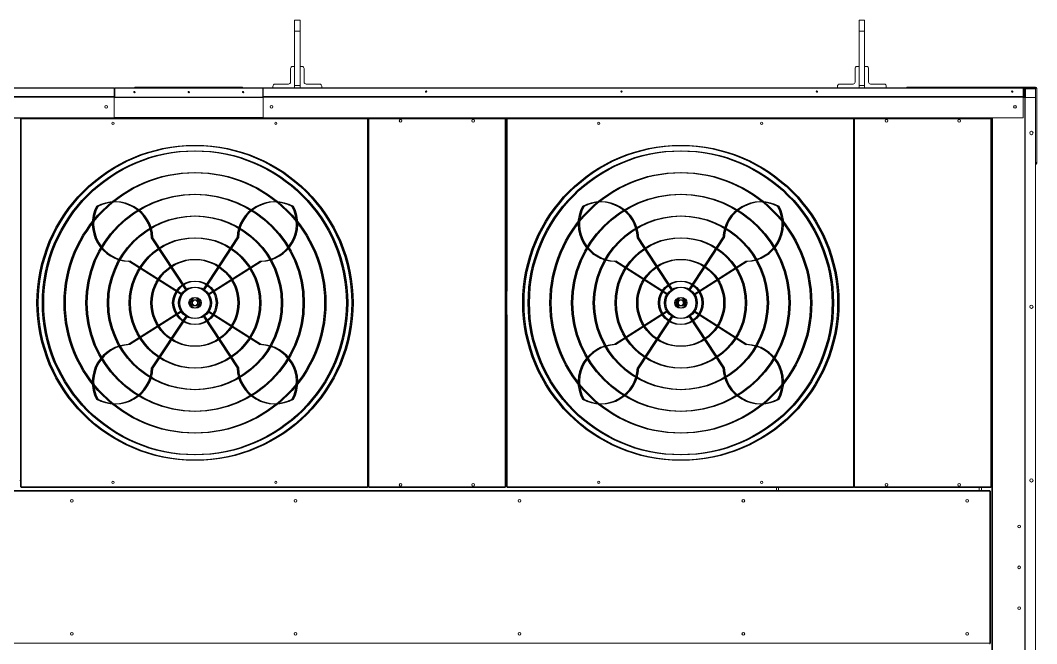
# Model space of a CAD drawing. Header units: inches. Extents: x 1457 to 2093, y 539 to 940.
# Drawn here: x 1884.1 to 1977.7, y 809.5 to 866.9 of the extents above; entities that cross this region are included whole.
import ezdxf

# ---------------------------------------------------------------- set-up
doc = ezdxf.new("R2010")
doc.units = ezdxf.units.IN
doc.header["$MEASUREMENT"] = 0
doc.layers.get('0').update_dxf_attribs({"color": 1})

msp = doc.modelspace()

# ---------------------------------------------------------------- linework, layer by layer
at = {"linetype": 'Continuous', "lineweight": 15}
for p, q in [((1909.37480511, 865.8727933), (1909.37480511, 866.87279497)), ((1909.37480511, 866.87279497), (1909.87480478, 866.87279497)), ((1909.87480478, 865.8727933), (1909.87480478, 866.87279497)), ((1961.37480419, 866.87279497), (1961.87480737, 866.87279497)), ((1961.37480419, 865.8727933), (1961.37480419, 866.87279497)), ((1961.87480737, 865.8727933), (1961.87480737, 866.87279497)), ((1909.37480511, 865.8727933), (1909.87480478, 865.8727933)), ((1909.37480511, 865.8727933), (1909.37480511, 860.87279431)), ((1909.87480478, 865.8727933), (1909.87480478, 860.87279431)), ((1961.37480419, 865.8727933), (1961.87480737, 865.8727933)), ((1961.37480419, 865.8727933), (1961.37480419, 860.87279431)), ((1961.87480737, 865.8727933), (1961.87480737, 860.87279431)), ((1908.99980507, 862.43529488), (1908.99980507, 861.18529161)), ((1909.37480511, 862.62279138), (1909.18730509, 862.62279138)), ((1909.37480511, 860.67059377), (1909.37480511, 862.62279138)), ((1909.87480478, 862.62279138), (1910.0623048, 862.62279138)), ((1909.87480478, 860.67059377), (1909.87480478, 862.62279138)), ((1910.24980482, 862.43529488), (1910.24980482, 861.18529161)), ((1960.9998065, 862.43529488), (1960.9998065, 861.18529161)), ((1961.37480419, 862.62279138), (1961.187303, 862.62279138)), ((1961.37480419, 860.67059377), (1961.37480419, 862.62279138)), ((1961.87480737, 862.62279138), (1962.06230387, 862.62279138)), ((1961.87480737, 860.67059377), (1961.87480737, 862.62279138)), ((1962.24980507, 862.43529488), (1962.24980507, 861.18529161)), ((1892.76450537, 860.67059377), (1822.76450313, 860.67059377)), ((1822.76450313, 860.62179305), (1892.76450537, 860.62179305)), ((1892.76450537, 860.62179305), (1892.76450537, 860.67059377)), ((1892.81210519, 860.62279272), (1892.76450537, 860.62279272)), ((1892.76450537, 860.62179305), (1892.76450537, 859.85809329)), ((1892.81210519, 860.67059377), (1906.43730518, 860.67059377)), ((1892.81210519, 860.62179305), (1892.81210519, 860.67059377)), ((1906.43730518, 860.62179305), (1892.81210519, 860.62179305)), ((1892.81210519, 860.62179305), (1892.81210519, 859.81029224)), ((1894.72940534, 860.72738714), (1894.72994301, 860.67059377)), ((1904.51920512, 860.72739183), (1894.7304053, 860.72739183)), ((1894.7304053, 860.72739183), (1894.7304053, 860.67059377)), ((1904.51920512, 860.67059377), (1904.51920512, 860.72739183)), ((1904.52020509, 860.72738714), (1904.51966741, 860.67059377)), ((1906.43730518, 860.67059377), (1906.43730518, 860.62179305)), ((1906.43730518, 860.62279272), (1906.48510505, 860.62279272)), ((1906.43730518, 859.81029224), (1906.43730518, 860.62179305)), ((1906.48510505, 860.62179305), (1906.48510505, 860.67059377)), ((1906.48510505, 860.67059377), (1976.48510729, 860.67059377)), ((1976.48510729, 860.62179305), (1906.48510505, 860.62179305)), ((1906.48510505, 860.62179305), (1906.48510505, 859.85809329)), ((1907.37480528, 860.81029391), (1907.37480528, 860.67059377)), ((1908.81230505, 860.99779511), (1907.5623053, 860.99779511)), ((1909.87480478, 860.87279431), (1909.37480511, 860.87279431)), ((1910.43730484, 860.99779511), (1911.68730576, 860.99779511)), ((1911.87480578, 860.81029391), (1911.87480578, 860.67059377)), ((1959.37480553, 860.81029391), (1959.37480553, 860.67059377)), ((1960.8123053, 860.99779511), (1959.56230673, 860.99779511)), ((1961.87480737, 860.87279431), (1961.37480419, 860.87279431)), ((1962.43730626, 860.99779511), (1963.68730484, 860.99779511)), ((1963.87480603, 860.81029391), (1963.87480603, 860.67059377)), ((1965.9169034, 860.72739183), (1965.83500568, 860.72739183)), ((1965.83500568, 860.67059377), (1965.83500568, 860.72739183)), ((1965.9169034, 860.67059377), (1965.9169034, 860.72739183)), ((1965.9169034, 860.72739183), (1977.62380475, 860.72739183)), ((1976.48510729, 860.67059377), (1976.48510729, 860.62179305)), ((1976.48510729, 860.62279272), (1976.54910484, 860.62279272)), ((1976.48510729, 859.85809329), (1976.48510729, 860.62179305)), ((1976.54910484, 860.62279272), (1976.54910484, 859.88599483)), ((1976.54910484, 860.62279272), (1976.55010451, 860.62279272)), ((1976.55010451, 860.62279272), (1976.55010451, 859.88599483)), ((1976.62480743, 860.62279272), (1976.55010451, 860.62279272)), ((1976.62480743, 860.62279272), (1976.62480743, 860.55929265)), ((1976.62480743, 860.62279272), (1976.6883075, 860.62279272)), ((1976.62480743, 860.55929265), (1976.62480743, 859.80929257)), ((1976.6883075, 860.55929265), (1976.62480743, 860.55929265)), ((1976.6883075, 860.56029232), (1976.6883075, 860.62279272)), ((1977.62480442, 860.62279272), (1976.6883075, 860.62279272)), ((1977.62480442, 860.56029232), (1976.6883075, 860.56029232)), ((1977.62480442, 860.55929265), (1976.6883075, 860.55929265)), ((1976.6883075, 860.55929265), (1976.6883075, 859.76049186)), ((1977.62380475, 860.62279272), (1977.62380475, 860.72739183)), ((1977.62480442, 860.62279272), (1977.62480442, 860.56029232)), ((1977.72940353, 860.62179305), (1977.62480442, 860.62179305)), ((1977.62480442, 860.56029232), (1977.62480442, 860.55929265)), ((1977.62480442, 860.55929265), (1977.62480442, 859.76049186)), ((1977.72940353, 860.62179305), (1977.72940353, 853.78989224)), ((1822.76450313, 859.85809329), (1892.76450537, 859.85809329)), ((1892.76450537, 859.85709362), (1822.76450313, 859.85709362)), ((1892.76450537, 859.8082929), (1822.76450313, 859.8082929)), ((1892.81210519, 859.88599483), (1892.76450537, 859.88599483)), ((1892.76450537, 859.85809329), (1892.76450537, 859.85709362)), ((1892.76450537, 859.85709362), (1892.76450537, 859.8082929)), ((1892.81210519, 859.81029224), (1892.76450537, 859.81029224)), ((1892.76450537, 859.80929257), (1906.48510505, 859.80929257)), ((1892.76450537, 859.8082929), (1892.76450537, 857.90589568)), ((1892.76450537, 859.76049186), (1906.48510505, 859.76049186)), ((1906.43730518, 859.81029224), (1892.81210519, 859.81029224)), ((1892.81210519, 859.80929257), (1892.81210519, 859.81029224)), ((1906.43730518, 859.88599483), (1906.48510505, 859.88599483)), ((1906.43730518, 859.81029224), (1906.43730518, 859.80929257)), ((1906.43730518, 859.81029224), (1906.48510505, 859.81029224)), ((1906.48510505, 859.85809329), (1906.48510505, 859.85709362)), ((1976.48510729, 859.85809329), (1906.48510505, 859.85809329)), ((1906.48510505, 859.85709362), (1906.48510505, 859.8082929)), ((1906.48510505, 859.85709362), (1976.48510729, 859.85709362)), ((1906.48510505, 859.8082929), (1906.48510505, 857.90589568)), ((1906.48510505, 859.8082929), (1976.48510729, 859.8082929)), ((1976.48510729, 859.88599483), (1976.54910484, 859.88599483)), ((1976.48510729, 859.85709362), (1976.48510729, 859.85809329)), ((1976.48510729, 859.8082929), (1976.48510729, 859.85709362)), ((1976.48510729, 859.81029224), (1976.54910484, 859.81029224)), ((1976.62380307, 859.80929257), (1976.48510729, 859.80929257)), ((1976.48510729, 859.8082929), (1976.48510729, 857.90589568)), ((1976.62380307, 859.76149152), (1976.48510729, 859.76149152)), ((1976.62380307, 859.76049186), (1976.48510729, 859.76049186)), ((1976.54910484, 859.88599483), (1976.54910484, 859.81029224)), ((1976.55010451, 859.88599483), (1976.62480743, 859.88599483)), ((1976.56130737, 859.76149152), (1976.56130737, 859.76049186)), ((1976.56230704, 859.76149152), (1976.56230704, 859.76049186)), ((1976.62480743, 859.80929257), (1976.62380307, 859.80929257)), ((1976.62380307, 859.76149152), (1976.62380307, 859.80929257)), ((1976.62380307, 859.76049186), (1976.62380307, 773.23509482)), ((1976.67260379, 859.76049186), (1976.62380307, 859.76049186)), ((1976.62480743, 859.80929257), (1976.62480743, 859.80928319)), ((1976.67260379, 859.76049186), (1976.67260379, 773.23509482)), ((1976.67360346, 859.76049186), (1976.67260379, 859.76049186)), ((1976.67360346, 773.23509482), (1976.67360346, 859.76049186)), ((1977.62480442, 859.76049186), (1976.67360346, 859.76049186)), ((1977.62480442, 773.23509482), (1977.62480442, 859.76049186)), ((1892.76450537, 857.90589568), (1822.76450313, 857.90589568)), ((1889.63950542, 857.85709496), (1825.88950426, 857.85709496)), ((1884.19015546, 857.8560953), (1884.01535545, 857.8560953)), ((1884.14135474, 823.90289313), (1884.14135474, 857.80729458)), ((1884.14135474, 857.80729458), (1884.18915579, 857.80729458)), ((1884.19015546, 857.80729458), (1884.18915462, 857.80729458)), ((1884.18915579, 823.90289313), (1884.18915579, 857.80729458)), ((1884.19015546, 857.85709496), (1884.19015546, 857.80929392)), ((1916.09255481, 857.80929392), (1884.19015546, 857.80929392)), ((1884.19015546, 857.80929392), (1884.19015546, 857.80829425)), ((1884.19015546, 857.80829425), (1916.09255481, 857.80829425)), ((1884.19015546, 857.80829425), (1884.19015546, 857.80729458)), ((1884.19015546, 841.93714255), (1884.19015546, 857.80729458)), ((1892.76450537, 857.90489132), (1889.63950542, 857.90489132)), ((1889.63950542, 857.90489132), (1889.63950542, 857.85709496)), ((1889.63950542, 857.87079465), (1889.87460526, 857.87079465)), ((1909.61010501, 857.85709496), (1889.63950542, 857.85709496)), ((1889.87460526, 857.87179431), (1889.87460526, 857.90489132)), ((1889.87460526, 857.87179431), (1909.37480511, 857.87179431)), ((1889.87460526, 857.87079465), (1889.87460526, 857.87179431)), ((1889.87460526, 857.87079465), (1909.37480511, 857.87079465)), ((1892.76450537, 857.92059503), (1906.48510505, 857.92059503)), ((1892.76450537, 857.90589568), (1892.76450537, 857.90489132)), ((1906.48510505, 857.90589568), (1906.48510505, 857.90489132)), ((1906.48510505, 857.90589568), (1976.48510729, 857.90589568)), ((1906.48510505, 857.90489132), (1909.61010501, 857.90489132)), ((1909.37480511, 857.90489132), (1909.37480511, 857.87179431)), ((1909.37480511, 857.87179431), (1909.37480511, 857.87079465)), ((1909.61010501, 857.87079465), (1909.37480511, 857.87079465)), ((1909.61010501, 857.90489132), (1909.61010501, 857.85709496)), ((1909.61010501, 857.85709496), (1973.36010616, 857.85709496)), ((1916.09255481, 857.85709496), (1916.09255481, 857.80929392)), ((1916.09255481, 857.8560953), (1916.2048556, 857.8560953)), ((1916.09255481, 857.80829425), (1916.09255481, 857.80929392)), ((1916.09255481, 857.80829425), (1916.09255481, 857.80729458)), ((1916.09255481, 823.90289313), (1916.09255481, 857.80729458)), ((1916.09355566, 857.80729458), (1916.09255481, 857.80729458)), ((1916.09355566, 823.90289313), (1916.09355566, 857.80729458)), ((1916.09355566, 857.80729458), (1916.14135553, 857.80729458)), ((1916.14135553, 823.90289313), (1916.14135553, 857.80729458)), ((1916.14135553, 857.7935949), (1916.2048556, 857.7935949)), ((1916.2048556, 857.7935949), (1916.2048556, 857.85709496)), ((1916.2048556, 857.7935949), (1928.76535412, 857.7935949)), ((1916.2048556, 823.91859332), (1916.2048556, 857.7935949)), ((1928.76535412, 857.85709496), (1928.76535412, 857.7935949)), ((1928.76535412, 857.8560953), (1928.9401553, 857.8560953)), ((1928.76535412, 823.91859332), (1928.76535412, 857.7935949)), ((1928.76535412, 857.7935949), (1928.82885419, 857.7935949)), ((1928.82885419, 823.91859332), (1928.82885419, 857.7935949)), ((1928.89135459, 823.90289313), (1928.89135459, 857.80729458)), ((1928.89135459, 857.80729458), (1928.93915564, 857.80729458)), ((1928.93915564, 823.90289313), (1928.93915564, 857.80729458)), ((1928.9401553, 857.80729458), (1928.93915564, 857.80729458)), ((1928.9401553, 857.85709496), (1928.9401553, 857.80929392)), ((1960.84255349, 857.80929392), (1928.9401553, 857.80929392)), ((1928.9401553, 857.80929392), (1928.9401553, 857.80829425)), ((1928.9401553, 857.80829425), (1960.84255349, 857.80829425)), ((1928.9401553, 857.80829425), (1928.9401553, 857.80729458)), ((1928.9401553, 841.93714255), (1928.9401553, 857.80729458)), ((1960.84255349, 857.85709496), (1960.84255349, 857.80929392)), ((1960.84255349, 857.8560953), (1960.95485427, 857.8560953)), ((1960.84255349, 857.80829425), (1960.84255349, 857.80929392)), ((1960.84255349, 857.80829425), (1960.84255349, 857.80729458)), ((1960.84255349, 823.90289313), (1960.84255349, 857.80729458)), ((1960.84355315, 857.80729458), (1960.84255349, 857.80729458)), ((1960.84355315, 823.90289313), (1960.84355315, 857.80729458)), ((1960.84355315, 857.80729458), (1960.8913542, 857.80729458)), ((1960.8913542, 823.90289313), (1960.8913542, 857.80729458)), ((1960.8913542, 857.7935949), (1960.95485427, 857.7935949)), ((1960.95485427, 857.7935949), (1960.95485427, 857.85709496)), ((1960.95485427, 857.7935949), (1973.51535514, 857.7935949)), ((1960.95485427, 823.91859332), (1960.95485427, 857.7935949)), ((1973.36010616, 857.85709496), (1973.36010616, 857.90489132)), ((1973.36010616, 857.90489132), (1976.48510729, 857.90489132)), ((1973.36010616, 857.85709496), (1973.51535514, 857.85709496)), ((1973.51535514, 857.85709496), (1973.51535514, 857.7935949)), ((1973.51535514, 823.91859332), (1973.51535514, 857.7935949)), ((1973.51535514, 857.7935949), (1973.57885521, 857.7935949)), ((1973.57885521, 823.91859332), (1973.57885521, 857.7935949)), ((1973.60910339, 857.90489132), (1973.60910339, 856.73109282)), ((1973.61010306, 857.90489132), (1973.61010306, 775.09069536)), ((1973.65890378, 857.90489132), (1973.65890378, 775.09069536)), ((1976.48510729, 857.90489132), (1976.48510729, 857.90589568)), ((1973.57985488, 856.73109282), (1973.57885521, 856.73109282)), ((1973.57985488, 824.98109304), (1973.57985488, 856.73109282)), ((1973.61010306, 856.73109282), (1973.57985488, 856.73109282)), ((1977.62480442, 853.78989224), (1977.72940353, 853.78989224)), ((1977.62480442, 853.70799217), (1977.72940353, 853.70799217)), ((1977.72940353, 853.70799217), (1977.72940353, 853.78989224)), ((1884.19015546, 823.90289313), (1884.19015546, 839.74413749)), ((1928.9401553, 823.90289313), (1928.9401553, 839.74413749)), ((1973.57885521, 824.98109304), (1973.57985488, 824.98109304)), ((1973.57985488, 824.98109304), (1973.61010306, 824.98109304)), ((1973.60910339, 824.98109304), (1973.60910339, 808.01449363)), ((1884.07885552, 824.49779324), (1884.14135474, 824.49779324)), ((1884.14135474, 823.90289313), (1884.18915579, 823.90289313)), ((1884.18915579, 823.90289313), (1884.19015546, 823.90289313)), ((1884.19015546, 823.90189346), (1884.19015546, 823.90289313)), ((1916.09255481, 823.90189346), (1884.19015546, 823.90189346)), ((1884.19015546, 823.90189346), (1884.19015546, 823.9008932)), ((1884.19015546, 823.85309333), (1884.19015546, 823.9008932)), ((1916.09255481, 823.9008932), (1884.19015546, 823.9008932)), ((1916.09255481, 823.85309333), (1884.19015546, 823.85309333)), ((1916.09255481, 823.90289313), (1916.09355566, 823.90289313)), ((1916.09255481, 823.90189346), (1916.09255481, 823.90289313)), ((1916.09255481, 823.9008932), (1916.09255481, 823.90189346)), ((1916.09255481, 823.85309333), (1916.09255481, 823.9008932)), ((1916.09355566, 823.90289313), (1916.14135553, 823.90289313)), ((1916.14135553, 823.91859332), (1916.2048556, 823.91859332)), ((1916.2048556, 823.91859332), (1928.76535412, 823.91859332)), ((1916.2048556, 823.85509325), (1916.2048556, 823.91859332)), ((1928.76535412, 823.85509325), (1916.2048556, 823.85509325)), ((1928.76535412, 823.91859332), (1928.82885419, 823.91859332)), ((1928.76535412, 823.91859332), (1928.76535412, 823.85509325)), ((1928.82885419, 824.49779324), (1928.89135459, 824.49779324)), ((1928.89135459, 823.90289313), (1928.93915564, 823.90289313)), ((1928.93915564, 823.90289313), (1928.9401553, 823.90289313)), ((1928.9401553, 823.90189346), (1928.9401553, 823.90289313)), ((1928.9401553, 823.90189346), (1928.9401553, 823.9008932)), ((1960.84255349, 823.90189346), (1928.9401553, 823.90189346)), ((1928.9401553, 823.85309333), (1928.9401553, 823.9008932)), ((1960.84255349, 823.9008932), (1928.9401553, 823.9008932)), ((1960.84255349, 823.85309333), (1928.9401553, 823.85309333)), ((1953.75080693, 823.56029314), (1953.75080693, 823.85309333)), ((1953.93630409, 823.85309333), (1953.93630409, 823.56029314)), ((1960.84255349, 823.90289313), (1960.84355315, 823.90289313)), ((1960.84255349, 823.90189346), (1960.84255349, 823.90289313)), ((1960.84255349, 823.9008932), (1960.84255349, 823.90189346)), ((1960.84255349, 823.85309333), (1960.84255349, 823.9008932)), ((1960.84355315, 823.90289313), (1960.8913542, 823.90289313)), ((1960.8913542, 823.91859332), (1960.95485427, 823.91859332)), ((1960.95485427, 823.91859332), (1973.51535514, 823.91859332)), ((1960.95485427, 823.85509325), (1960.95485427, 823.91859332)), ((1973.51535514, 823.85509325), (1960.95485427, 823.85509325)), ((1972.43733239, 823.85509325), (1972.43733239, 823.56029314)), ((1972.65790713, 823.85509325), (1972.65790713, 823.56029314)), ((1973.51535514, 823.91859332), (1973.57885521, 823.91859332)), ((1973.51535514, 823.91859332), (1973.51535514, 823.85509325)), ((1845.48410414, 823.56029314), (1973.42160689, 823.56029314)), ((1845.48410414, 823.49679307), (1973.42160689, 823.49679307)), ((1973.42160689, 823.49679307), (1973.42160689, 823.56029314)), ((1973.42160689, 823.49679307), (1973.42160689, 809.4987936)), ((1973.48510696, 823.49679307), (1973.42160689, 823.49679307)), ((1973.48510696, 823.49679307), (1973.48510696, 809.4987936)), ((1845.48410414, 809.4987936), (1973.42160689, 809.4987936)), ((1973.42160689, 809.4987936), (1973.48510696, 809.4987936)), ((1973.42160689, 809.43529354), (1973.42160689, 809.4987936))]:
    msp.add_line(p, q, dxfattribs=at)
for p, q in [((1899.34484367, 842.06709076), (1896.20691172, 846.85054071)), ((1899.34484367, 842.06709076), (1896.20691172, 846.85054071)), ((1899.34484367, 842.06709076), (1896.20691172, 846.85054071)), ((1899.34484367, 842.06709076), (1896.20691172, 846.85054071)), ((1899.46784526, 842.06709076), (1896.32991331, 846.85054071)), ((1899.46784526, 842.06709076), (1896.32991331, 846.85054071)), ((1899.46784526, 842.06709076), (1896.32991331, 846.85054071)), ((1899.46784526, 842.06709076), (1896.32991331, 846.85054071)), ((1900.93694449, 842.06709076), (1904.07487644, 846.85054071)), ((1900.93694449, 842.06709076), (1904.07487644, 846.85054071)), ((1901.05994608, 842.06709076), (1904.19787803, 846.85054071)), ((1901.05994608, 842.06709076), (1904.19787803, 846.85054071)), ((1944.09484293, 842.06709076), (1940.95691097, 846.85054071)), ((1944.09484293, 842.06709076), (1940.95691097, 846.85054071)), ((1944.09484293, 842.06709076), (1940.95691097, 846.85054071)), ((1944.09484293, 842.06709076), (1940.95691097, 846.85054071)), ((1944.21784452, 842.06709076), (1941.07991256, 846.85054071)), ((1944.21784452, 842.06709076), (1941.07991256, 846.85054071)), ((1944.21784452, 842.06709076), (1941.07991256, 846.85054071)), ((1944.21784452, 842.06709076), (1941.07991256, 846.85054071)), ((1945.68694375, 842.06709076), (1948.8248757, 846.85054071)), ((1945.68694375, 842.06709076), (1948.8248757, 846.85054071)), ((1945.80994534, 842.06709076), (1948.94787729, 846.85054071)), ((1945.80994534, 842.06709076), (1948.94787729, 846.85054071)), ((1898.91580253, 841.63168172), (1894.08664361, 844.69880325)), ((1898.91580253, 841.63168172), (1894.08664361, 844.69880325)), ((1898.91580253, 841.63168172), (1894.08664361, 844.69880325)), ((1898.91580253, 841.63168172), (1894.08664361, 844.69880325)), ((1899.03880412, 841.63168172), (1894.20964519, 844.69880325)), ((1899.03880412, 841.63168172), (1894.20964519, 844.69880325)), ((1899.03880412, 841.63168172), (1894.20964519, 844.69880325)), ((1899.03880412, 841.63168172), (1894.20964519, 844.69880325)), ((1901.36598563, 841.63168172), (1906.19514456, 844.69880325)), ((1901.36598563, 841.63168172), (1906.19514456, 844.69880325)), ((1901.48898722, 841.63168172), (1906.31814614, 844.69880325)), ((1901.48898722, 841.63168172), (1906.31814614, 844.69880325)), ((1943.66580178, 841.63168172), (1938.83664286, 844.69880325)), ((1943.66580178, 841.63168172), (1938.83664286, 844.69880325)), ((1943.66580178, 841.63168172), (1938.83664286, 844.69880325)), ((1943.66580178, 841.63168172), (1938.83664286, 844.69880325)), ((1943.78880337, 841.63168172), (1938.95964445, 844.69880325)), ((1943.78880337, 841.63168172), (1938.95964445, 844.69880325)), ((1943.78880337, 841.63168172), (1938.95964445, 844.69880325)), ((1943.78880337, 841.63168172), (1938.95964445, 844.69880325)), ((1946.11598489, 841.63168172), (1950.94514381, 844.69880325)), ((1946.11598489, 841.63168172), (1950.94514381, 844.69880325)), ((1946.23898648, 841.63168172), (1951.0681454, 844.69880325)), ((1946.23898648, 841.63168172), (1951.0681454, 844.69880325)), ((1898.91580253, 840.07650811), (1894.08664361, 837.00938659)), ((1898.91580253, 840.07650811), (1894.08664361, 837.00938659)), ((1898.91580253, 840.07650811), (1894.08664361, 837.00938659)), ((1898.91580253, 840.07650811), (1894.08664361, 837.00938659)), ((1899.03880412, 840.07650811), (1894.20964519, 837.00938659)), ((1899.03880412, 840.07650811), (1894.20964519, 837.00938659)), ((1899.03880412, 840.07650811), (1894.20964519, 837.00938659)), ((1899.03880412, 840.07650811), (1894.20964519, 837.00938659)), ((1901.36598563, 840.07650811), (1906.19514456, 837.00938659)), ((1901.36598563, 840.07650811), (1906.19514456, 837.00938659)), ((1901.48898722, 840.07650811), (1906.31814614, 837.00938659)), ((1901.48898722, 840.07650811), (1906.31814614, 837.00938659)), ((1943.66580178, 840.07650811), (1938.83664286, 837.00938659)), ((1943.66580178, 840.07650811), (1938.83664286, 837.00938659)), ((1943.66580178, 840.07650811), (1938.83664286, 837.00938659)), ((1943.66580178, 840.07650811), (1938.83664286, 837.00938659)), ((1943.78880337, 840.07650811), (1938.95964445, 837.00938659)), ((1943.78880337, 840.07650811), (1938.95964445, 837.00938659)), ((1943.78880337, 840.07650811), (1938.95964445, 837.00938659)), ((1943.78880337, 840.07650811), (1938.95964445, 837.00938659)), ((1946.11598489, 840.07650811), (1950.94514381, 837.00938659)), ((1946.11598489, 840.07650811), (1950.94514381, 837.00938659)), ((1946.23898648, 840.07650811), (1951.0681454, 837.00938659)), ((1946.23898648, 840.07650811), (1951.0681454, 837.00938659)), ((1899.34484367, 839.64109907), (1896.20691172, 834.85764913)), ((1899.34484367, 839.64109907), (1896.20691172, 834.85764913)), ((1899.34484367, 839.64109907), (1896.20691172, 834.85764913)), ((1899.34484367, 839.64109907), (1896.20691172, 834.85764913)), ((1899.46784526, 839.64109907), (1896.32991331, 834.85764913)), ((1899.46784526, 839.64109907), (1896.32991331, 834.85764913)), ((1899.46784526, 839.64109907), (1896.32991331, 834.85764913)), ((1899.46784526, 839.64109907), (1896.32991331, 834.85764913)), ((1900.93694449, 839.64109907), (1904.07487644, 834.85764913)), ((1900.93694449, 839.64109907), (1904.07487644, 834.85764913)), ((1901.05994608, 839.64109907), (1904.19787803, 834.85764913)), ((1901.05994608, 839.64109907), (1904.19787803, 834.85764913)), ((1944.09484293, 839.64109907), (1940.95691097, 834.85764913)), ((1944.09484293, 839.64109907), (1940.95691097, 834.85764913)), ((1944.09484293, 839.64109907), (1940.95691097, 834.85764913)), ((1944.09484293, 839.64109907), (1940.95691097, 834.85764913)), ((1944.21784452, 839.64109907), (1941.07991256, 834.85764913)), ((1944.21784452, 839.64109907), (1941.07991256, 834.85764913)), ((1944.21784452, 839.64109907), (1941.07991256, 834.85764913)), ((1944.21784452, 839.64109907), (1941.07991256, 834.85764913)), ((1945.68694375, 839.64109907), (1948.8248757, 834.85764913)), ((1945.68694375, 839.64109907), (1948.8248757, 834.85764913)), ((1945.80994534, 839.64109907), (1948.94787729, 834.85764913)), ((1945.80994534, 839.64109907), (1948.94787729, 834.85764913))]:
    msp.add_line(p, q)
for centre, radius in [((1921.48510521, 860.30929334), 0.0625), ((1939.48510521, 860.30929334), 0.0625), ((1957.48510521, 860.30929334), 0.0625), ((1975.48510521, 860.30929334), 0.0625), ((1894.62470521, 860.26149334), 0.0625), ((1899.62470521, 860.26149334), 0.0625), ((1904.62470521, 860.26149334), 0.0625), ((1892.01450521, 858.90399006), 0.125), ((1907.23510521, 858.90399006), 0.125), ((1975.73510521, 858.90399006), 0.125), ((1919.14135521, 857.60709334), 0.125), ((1925.82885521, 857.60709334), 0.125), ((1963.89135521, 857.60709334), 0.125), ((1970.57885521, 857.60709334), 0.125), ((1892.64135521, 857.38734432), 0.0995), ((1907.64135521, 857.38734432), 0.0995), ((1937.39135521, 857.38734432), 0.0995), ((1952.39135521, 857.38734432), 0.0995), ((1977.24980521, 856.49779334), 0.15625), ((1977.24980521, 840.49779334), 0.15625), ((1892.64135521, 824.32284236), 0.0995), ((1907.64135521, 824.32284236), 0.0995), ((1919.14135521, 824.10509334), 0.125), ((1925.82885521, 824.10509334), 0.125), ((1937.39135521, 824.32284236), 0.0995), ((1952.39135521, 824.32284236), 0.0995), ((1963.89135521, 824.10509334), 0.125), ((1970.57885521, 824.10509334), 0.125), ((1977.24980521, 824.49779334), 0.15625), ((1888.8470093, 822.62280592), 0.125), ((1909.46696763, 822.62280592), 0.125), ((1930.08692596, 822.62280592), 0.125), ((1950.7068843, 822.62280592), 0.125), ((1971.32684263, 822.62280592), 0.125), ((1976.11012693, 820.24779334), 0.125), ((1976.11012693, 816.49779334), 0.125), ((1976.11012693, 812.74779334), 0.125), ((1888.8470093, 810.37278075), 0.125), ((1909.46696763, 810.37278075), 0.125), ((1930.08692596, 810.37278075), 0.125), ((1950.7068843, 810.37278075), 0.125), ((1971.32684263, 810.37278075), 0.125)]:
    msp.add_circle(centre, radius, dxfattribs=at)
for centre, radius in [((1900.14136452, 840.85509488), 14.5), ((1900.14136452, 840.85509488), 14.5), ((1900.26436611, 840.85509488), 14.5), ((1900.26436611, 840.85509488), 14.5), ((1900.14136452, 840.85509488), 14), ((1900.14136452, 840.85509488), 14), ((1900.26436611, 840.85509488), 14), ((1900.26436611, 840.85509488), 14), ((1944.89136378, 840.85509488), 14.5), ((1944.89136378, 840.85509488), 14.5), ((1945.01436537, 840.85509488), 14.5), ((1945.01436537, 840.85509488), 14.5), ((1944.89136378, 840.85509488), 14), ((1944.89136378, 840.85509488), 14), ((1945.01436537, 840.85509488), 14), ((1945.01436537, 840.85509488), 14), ((1900.14136452, 840.85409492), 12), ((1900.14136452, 840.85409492), 12), ((1900.26436611, 840.85409492), 12), ((1900.26436611, 840.85409492), 12), ((1944.89136378, 840.85409492), 12), ((1944.89136378, 840.85409492), 12), ((1945.01436537, 840.85409492), 12), ((1945.01436537, 840.85409492), 12), ((1900.14089408, 840.85459488), 10), ((1900.14089408, 840.85459488), 10), ((1900.26389567, 840.85459488), 10), ((1900.26389567, 840.85459488), 10), ((1944.89089334, 840.85459488), 10), ((1944.89089334, 840.85459488), 10), ((1945.01389493, 840.85459488), 10), ((1945.01389493, 840.85459488), 10), ((1900.14136452, 840.85509488), 8), ((1900.14136452, 840.85509488), 8), ((1900.26436611, 840.85509488), 8), ((1900.26436611, 840.85509488), 8), ((1944.89136378, 840.85509488), 8), ((1944.89136378, 840.85509488), 8), ((1945.01436537, 840.85509488), 8), ((1945.01436537, 840.85509488), 8), ((1900.14136452, 840.85409492), 6), ((1900.14136452, 840.85409492), 6), ((1900.26436611, 840.85409492), 6), ((1900.26436611, 840.85409492), 6), ((1944.89136378, 840.85409492), 6), ((1944.89136378, 840.85409492), 6), ((1945.01436537, 840.85409492), 6), ((1945.01436537, 840.85409492), 6), ((1900.14136452, 840.85409492), 4), ((1900.14136452, 840.85409492), 4), ((1900.14136452, 840.85409492), 4), ((1900.14136452, 840.85409492), 4), ((1900.26436611, 840.85409492), 4), ((1900.26436611, 840.85409492), 4), ((1900.26436611, 840.85409492), 4), ((1900.26436611, 840.85409492), 4), ((1944.89136378, 840.85409492), 4), ((1944.89136378, 840.85409492), 4), ((1944.89136378, 840.85409492), 4), ((1944.89136378, 840.85409492), 4), ((1945.01436537, 840.85409492), 4), ((1945.01436537, 840.85409492), 4), ((1945.01436537, 840.85409492), 4), ((1945.01436537, 840.85409492), 4), ((1900.14089408, 840.85459488), 2), ((1900.14089408, 840.85459488), 2), ((1900.14089408, 840.85359495), 2), ((1900.14089408, 840.85359495), 2), ((1900.14136452, 840.85409492), 2), ((1900.14136452, 840.85409492), 2), ((1900.14136452, 840.85409492), 2), ((1900.14136452, 840.85409492), 2), ((1900.26389567, 840.85459488), 2), ((1900.26389567, 840.85459488), 2), ((1900.26389567, 840.85359495), 2), ((1900.26389567, 840.85359495), 2), ((1900.26436611, 840.85409492), 2), ((1900.26436611, 840.85409492), 2), ((1900.26436611, 840.85409492), 2), ((1900.26436611, 840.85409492), 2), ((1944.89089334, 840.85459488), 2), ((1944.89089334, 840.85459488), 2), ((1944.89089334, 840.85359495), 2), ((1944.89089334, 840.85359495), 2), ((1944.89136378, 840.85409492), 2), ((1944.89136378, 840.85409492), 2), ((1944.89136378, 840.85409492), 2), ((1944.89136378, 840.85409492), 2), ((1945.01389493, 840.85459488), 2), ((1945.01389493, 840.85459488), 2), ((1945.01389493, 840.85359495), 2), ((1945.01389493, 840.85359495), 2), ((1945.01436537, 840.85409492), 2), ((1945.01436537, 840.85409492), 2), ((1945.01436537, 840.85409492), 2), ((1945.01436537, 840.85409492), 2), ((1900.14089408, 840.85459488), 1.45129885), ((1900.14089408, 840.85459488), 1.45129885), ((1900.14089408, 840.85459488), 1.45129885), ((1900.14089408, 840.85459488), 1.45129885), ((1900.14089408, 840.85359495), 1.45129885), ((1900.14089408, 840.85359495), 1.45129885), ((1900.14089408, 840.85359495), 1.45129885), ((1900.14089408, 840.85359495), 1.45129885), ((1900.26389567, 840.85459488), 1.45129885), ((1900.26389567, 840.85459488), 1.45129885), ((1900.26389567, 840.85459488), 1.45129885), ((1900.26389567, 840.85459488), 1.45129885), ((1900.26389567, 840.85359495), 1.45129885), ((1900.26389567, 840.85359495), 1.45129885), ((1900.26389567, 840.85359495), 1.45129885), ((1900.26389567, 840.85359495), 1.45129885), ((1944.89089334, 840.85459488), 1.45129885), ((1944.89089334, 840.85459488), 1.45129885), ((1944.89089334, 840.85459488), 1.45129885), ((1944.89089334, 840.85459488), 1.45129885), ((1944.89089334, 840.85359495), 1.45129885), ((1944.89089334, 840.85359495), 1.45129885), ((1944.89089334, 840.85359495), 1.45129885), ((1944.89089334, 840.85359495), 1.45129885), ((1945.01389493, 840.85459488), 1.45129885), ((1945.01389493, 840.85459488), 1.45129885), ((1945.01389493, 840.85459488), 1.45129885), ((1945.01389493, 840.85459488), 1.45129885), ((1945.01389493, 840.85359495), 1.45129885), ((1945.01389493, 840.85359495), 1.45129885), ((1945.01389493, 840.85359495), 1.45129885), ((1945.01389493, 840.85359495), 1.45129885), ((1900.14136452, 840.85409492), 0.5), ((1900.14136452, 840.85409492), 0.5), ((1900.14136452, 840.85409492), 0.5), ((1900.14136452, 840.85409492), 0.5), ((1900.26436611, 840.85409492), 0.5), ((1900.26436611, 840.85409492), 0.5), ((1900.26436611, 840.85409492), 0.5), ((1900.26436611, 840.85409492), 0.5), ((1900.14089408, 840.85459488), 0.28645249), ((1900.14089408, 840.85459488), 0.28645249), ((1900.14089408, 840.85359495), 0.28645249), ((1900.14089408, 840.85359495), 0.28645249), ((1900.26389567, 840.85459488), 0.28645249), ((1900.26389567, 840.85459488), 0.28645249), ((1900.26389567, 840.85359495), 0.28645249), ((1900.26389567, 840.85359495), 0.28645249), ((1900.14136452, 840.85409492), 0), ((1900.14136452, 840.85409492), 0), ((1900.14136452, 840.85409492), 0), ((1900.14136452, 840.85409492), 0), ((1900.26436611, 840.85409492), 0), ((1900.26436611, 840.85409492), 0), ((1900.26436611, 840.85409492), 0), ((1900.26436611, 840.85409492), 0), ((1944.89136378, 840.85409492), 0.5), ((1944.89136378, 840.85409492), 0.5), ((1944.89136378, 840.85409492), 0.5), ((1944.89136378, 840.85409492), 0.5), ((1945.01436537, 840.85409492), 0.5), ((1945.01436537, 840.85409492), 0.5), ((1945.01436537, 840.85409492), 0.5), ((1945.01436537, 840.85409492), 0.5), ((1944.89089334, 840.85459488), 0.28645249), ((1944.89089334, 840.85459488), 0.28645249), ((1944.89089334, 840.85359495), 0.28645249), ((1944.89089334, 840.85359495), 0.28645249), ((1945.01389493, 840.85459488), 0.28645249), ((1945.01389493, 840.85459488), 0.28645249), ((1945.01389493, 840.85359495), 0.28645249), ((1945.01389493, 840.85359495), 0.28645249), ((1944.89136378, 840.85409492), 0), ((1944.89136378, 840.85409492), 0), ((1944.89136378, 840.85409492), 0), ((1944.89136378, 840.85409492), 0), ((1945.01436537, 840.85409492), 0), ((1945.01436537, 840.85409492), 0), ((1945.01436537, 840.85409492), 0), ((1945.01436537, 840.85409492), 0)]:
    msp.add_circle(centre, radius)
for centre, radius, start, end in [((1909.18730521, 862.43529334), 0.1875, 90, 180), ((1910.06230521, 862.43529334), 0.1875, 0, 90), ((1961.18730521, 862.43529334), 0.1875, 90, 180), ((1962.06230521, 862.43529334), 0.1875, 0, 90), ((1894.73040521, 860.62179334), 0.1056, 90.5425817792, 152.4759296299), ((1894.73040521, 860.62179334), 0.1056, 90, 90.5425817792), ((1904.51920521, 860.62179334), 0.1056, 89.4574182208, 90), ((1904.51920521, 860.62179334), 0.1056, 27.5240703701, 89.4574182208), ((1907.56230521, 860.81029334), 0.1875, 90, 180), ((1908.81230521, 861.18529334), 0.1875, 270, 0), ((1910.43730521, 861.18529334), 0.1875, 180, 270), ((1911.68730521, 860.81029334), 0.1875, 360, 90), ((1959.56230521, 860.81029334), 0.1875, 90, 180), ((1960.81230521, 861.18529334), 0.1875, 270, 0), ((1962.43730521, 861.18529334), 0.1875, 180, 270), ((1963.68730521, 860.81029334), 0.1875, 360, 90), ((1965.83500521, 860.62179334), 0.1056, 90, 152.4759296296), ((1976.68830521, 860.55929334), 0.0635, 90, 180), ((1976.68830521, 860.55929334), 0.001, 90, 180), ((1977.62380521, 860.62179334), 0.1056, 0, 90), ((1976.54910521, 859.88599334), 0.0757, 270, 0), ((1976.54910521, 859.88599334), 0.001, 270, 0), ((1976.62380521, 859.76049334), 0.00100001, 0, 90), ((1976.62380518, 859.76049334), 0.04880005, 0, 89.9999570875), ((1977.62380521, 853.70799334), 0.1056, 270, 0)]:
    msp.add_arc(centre, radius, start, end, dxfattribs=at)
for centre, start, end in [((1892.78280783, 846.71988047), 2.1852870315, 118.6996463369), ((1892.78280783, 846.71988047), 2.1852870315, 118.6996463369), ((1892.90580942, 846.71988047), 2.1852870315, 118.6996463369), ((1892.90580942, 846.71988047), 2.1852870315, 118.6996463369), ((1907.49898033, 846.71988047), 61.3003536631, 177.8147129685), ((1907.49898033, 846.71988047), 61.3003536631, 177.8147129685), ((1907.62198192, 846.71988047), 61.3003536631, 177.8147129685), ((1907.62198192, 846.71988047), 61.3003536631, 177.8147129685), ((1937.53280709, 846.71988047), 2.1852870315, 118.6996463369), ((1937.53280709, 846.71988047), 2.1852870315, 118.6996463369), ((1937.65580868, 846.71988047), 2.1852870315, 118.6996463369), ((1937.65580868, 846.71988047), 2.1852870315, 118.6996463369), ((1952.24897958, 846.71988047), 61.3003536631, 177.8147129685), ((1952.24897958, 846.71988047), 61.3003536631, 177.8147129685), ((1952.37198117, 846.71988047), 61.3003536631, 177.8147129685), ((1952.37198117, 846.71988047), 61.3003536631, 177.8147129685), ((1894.16684569, 848.12446043), 152.1444669361, 268.6588262414), ((1894.16684569, 848.12446043), 152.1444669361, 268.6588262414), ((1894.28984728, 848.12446043), 152.1444669361, 268.6588262414), ((1894.28984728, 848.12446043), 152.1444669361, 268.6588262414), ((1906.11494247, 848.12446043), 271.3411737586, 27.8555330639), ((1906.11494247, 848.12446043), 271.3411737586, 27.8555330639), ((1906.23794406, 848.12446043), 271.3411737586, 27.8555330639), ((1906.23794406, 848.12446043), 271.3411737586, 27.8555330639), ((1938.91684495, 848.12446043), 152.1444669361, 268.6588262414), ((1938.91684495, 848.12446043), 152.1444669361, 268.6588262414), ((1939.03984653, 848.12446043), 152.1444669361, 268.6588262414), ((1939.03984653, 848.12446043), 152.1444669361, 268.6588262414), ((1950.86494173, 848.12446043), 271.3411737586, 27.8555330639), ((1950.86494173, 848.12446043), 271.3411737586, 27.8555330639), ((1950.98794332, 848.12446043), 271.3411737586, 27.8555330639), ((1950.98794332, 848.12446043), 271.3411737586, 27.8555330639), ((1894.16684569, 833.5837294), 91.3411737586, 207.8555330639), ((1894.16684569, 833.5837294), 91.3411737586, 207.8555330639), ((1894.28984728, 833.5837294), 91.3411737586, 207.8555330639), ((1894.28984728, 833.5837294), 91.3411737586, 207.8555330639), ((1906.11494247, 833.5837294), 332.1444669361, 88.6588262414), ((1906.11494247, 833.5837294), 332.1444669361, 88.6588262414), ((1906.23794406, 833.5837294), 332.1444669361, 88.6588262414), ((1906.23794406, 833.5837294), 332.1444669361, 88.6588262414), ((1938.91684495, 833.5837294), 91.3411737586, 207.8555330639), ((1938.91684495, 833.5837294), 91.3411737586, 207.8555330639), ((1939.03984653, 833.5837294), 91.3411737586, 207.8555330639), ((1939.03984653, 833.5837294), 91.3411737586, 207.8555330639), ((1950.86494173, 833.5837294), 332.1444669361, 88.6588262414), ((1950.86494173, 833.5837294), 332.1444669361, 88.6588262414), ((1950.98794332, 833.5837294), 332.1444669361, 88.6588262414), ((1950.98794332, 833.5837294), 332.1444669361, 88.6588262414), ((1892.78280783, 834.98830936), 241.3003536631, 357.8147129685), ((1892.78280783, 834.98830936), 241.3003536631, 357.8147129685), ((1892.90580942, 834.98830936), 241.3003536631, 357.8147129685), ((1892.90580942, 834.98830936), 241.3003536631, 357.8147129685), ((1907.49898033, 834.98830936), 182.1852870315, 298.6996463369), ((1907.49898033, 834.98830936), 182.1852870315, 298.6996463369), ((1907.62198192, 834.98830936), 182.1852870315, 298.6996463369), ((1907.62198192, 834.98830936), 182.1852870315, 298.6996463369), ((1937.53280709, 834.98830936), 241.3003536631, 357.8147129685), ((1937.53280709, 834.98830936), 241.3003536631, 357.8147129685), ((1937.65580868, 834.98830936), 241.3003536631, 357.8147129685), ((1937.65580868, 834.98830936), 241.3003536631, 357.8147129685), ((1952.24897958, 834.98830936), 182.1852870315, 298.6996463369), ((1952.24897958, 834.98830936), 182.1852870315, 298.6996463369), ((1952.37198117, 834.98830936), 182.1852870315, 298.6996463369), ((1952.37198117, 834.98830936), 182.1852870315, 298.6996463369)]:
    msp.add_arc(centre, 3.42659591, start, end)

doc.saveas('drawing.dxf')
